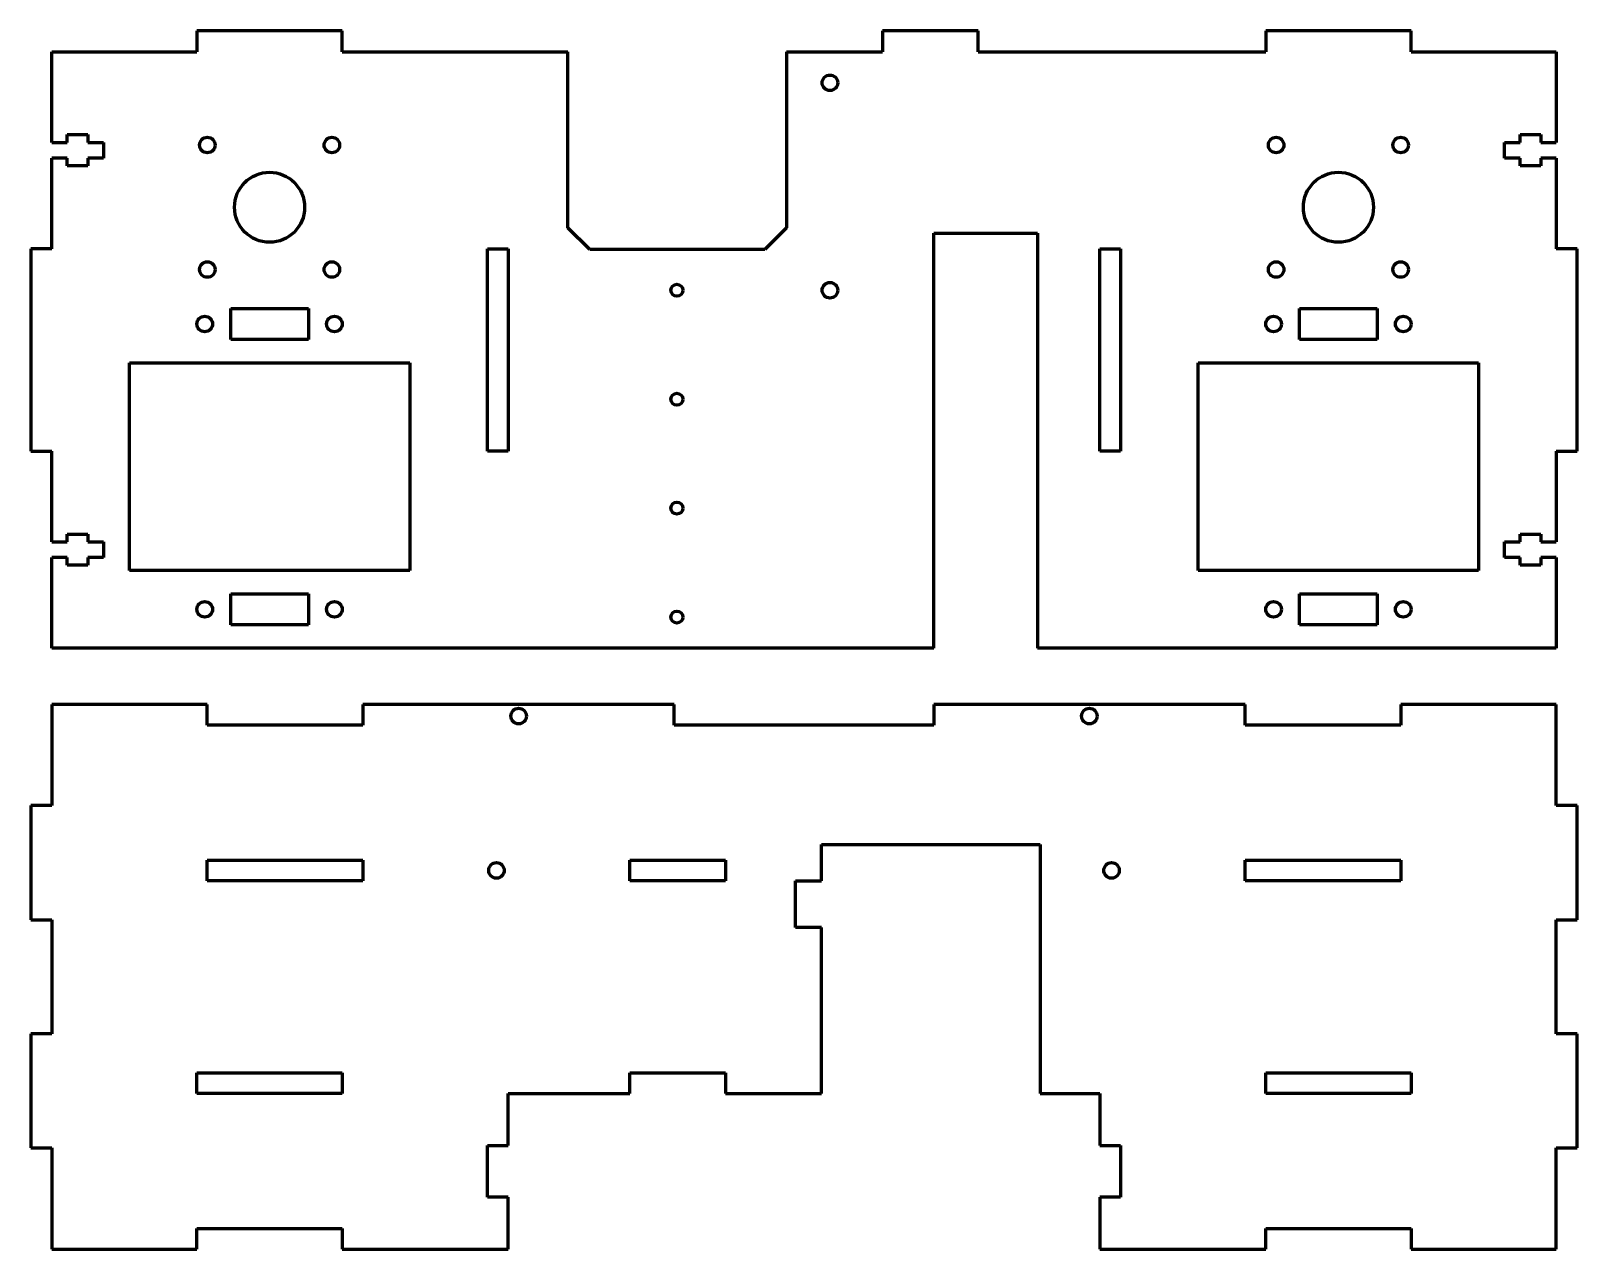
# Model space of a CAD drawing. Header units: millimetres. Extents: x -149 to 149, y -173 to 62.
import ezdxf

# ---------------------------------------------------------------- set-up
doc = ezdxf.new("R2010")
doc.units = ezdxf.units.MM
doc.linetypes.add('K5LT_BASIC', pattern=[0])

msp = doc.modelspace()

# ---------------------------------------------------------------- linework, layer by layer
at = {"color": 150, "linetype": 'K5LT_BASIC', "lineweight": 60, "true_color": 0x0080ff}
for p, q in [((-117, 61.5), (-117, 57.5)), ((-89, 61.5), (-117, 61.5)), ((-89, 57.5), (-89, 61.5)), ((15.1, 61.5), (15.1, 57.5)), ((33.55, 61.5), (15.1, 61.5)), ((33.55, 57.5), (33.55, 61.5)), ((89, 61.5), (89, 57.5)), ((117, 61.5), (89, 61.5)), ((117, 57.5), (117, 61.5)), ((-145, 40), (-145, 57.5)), ((-145, 57.5), (-117, 57.5)), ((-89, 57.5), (-45.5, 57.5)), ((-45.5, 23.56), (-45.5, 57.5)), ((-3.35, 57.5), (15.1, 57.5)), ((-3.35, 57.5), (-3.35, 23.56)), ((33.55, 57.5), (89, 57.5)), ((117, 57.5), (145, 57.5)), ((145, 57.5), (145, 40)), ((-145, 40), (-142, 40)), ((-142, 41.5), (-138, 41.5)), ((-142, 40), (-142, 41.5)), ((-138, 41.5), (-138, 40)), ((-138, 40), (-135, 40)), ((-135, 40), (-135, 37)), ((135, 40), (138, 40)), ((135, 37), (135, 40)), ((138, 40), (138, 41.5)), ((138, 41.5), (142, 41.5)), ((142, 41.5), (142, 40)), ((142, 40), (145, 40)), ((-145, 19.5), (-145, 37)), ((-142, 37), (-145, 37)), ((-142, 35.5), (-142, 37)), ((-135, 37), (-138, 37)), ((-138, 37), (-138, 35.5)), ((138, 37), (135, 37)), ((138, 35.5), (138, 37)), ((142, 37), (142, 35.5)), ((145, 37), (142, 37)), ((145, 37), (145, 19.5)), ((-138, 35.5), (-142, 35.5)), ((142, 35.5), (138, 35.5)), ((-41.29, 19.35), (-45.5, 23.56)), ((-3.35, 23.56), (-7.56, 19.35)), ((25, 22.5), (45, 22.5)), ((25, -57.5), (25, 22.5)), ((45, 22.5), (45, -57.5)), ((-149, 19.5), (-149, -19.5)), ((-145, 19.5), (-149, 19.5)), ((-61, 19.5), (-57, 19.5)), ((-61, -19.5), (-61, 19.5)), ((-57, 19.5), (-57, -19.5)), ((-7.56, 19.35), (-41.29, 19.35)), ((57, 19.5), (61, 19.5)), ((57, -19.5), (57, 19.5)), ((61, 19.5), (61, -19.5)), ((149, 19.5), (145, 19.5)), ((149, -19.5), (149, 19.5)), ((-110.5, 2), (-110.5, 8)), ((-110.5, 8), (-95.5, 8)), ((-95.5, 8), (-95.5, 2)), ((95.5, 2), (95.5, 8)), ((95.5, 8), (110.5, 8)), ((110.5, 8), (110.5, 2)), ((-95.5, 2), (-110.5, 2)), ((110.5, 2), (95.5, 2)), ((-130, -42.5), (-130, -2.5)), ((-130, -2.5), (-76, -2.5)), ((-76, -2.5), (-76, -42.5)), ((76, -42.5), (76, -2.5)), ((76, -2.5), (130, -2.5)), ((130, -2.5), (130, -42.5)), ((-149, -19.5), (-145, -19.5)), ((-145, -37), (-145, -19.5)), ((-57, -19.5), (-61, -19.5)), ((61, -19.5), (57, -19.5)), ((145, -19.5), (145, -37)), ((145, -19.5), (149, -19.5)), ((-142, -37), (-142, -35.5)), ((-142, -35.5), (-138, -35.5)), ((-138, -35.5), (-138, -37)), ((138, -37), (138, -35.5)), ((138, -35.5), (142, -35.5)), ((142, -35.5), (142, -37)), ((-145, -37), (-142, -37)), ((-138, -37), (-135, -37)), ((-135, -37), (-135, -40)), ((135, -40), (135, -37)), ((135, -37), (138, -37)), ((142, -37), (145, -37)), ((-145, -57.5), (-145, -40)), ((-142, -40), (-145, -40)), ((-142, -41.5), (-142, -40)), ((-138, -41.5), (-142, -41.5)), ((-135, -40), (-138, -40)), ((-138, -40), (-138, -41.5)), ((138, -40), (135, -40)), ((138, -41.5), (138, -40)), ((142, -41.5), (138, -41.5)), ((145, -40), (142, -40)), ((142, -40), (142, -41.5)), ((145, -40), (145, -57.5)), ((-76, -42.5), (-130, -42.5)), ((130, -42.5), (76, -42.5)), ((-110.5, -53), (-110.5, -47)), ((-110.5, -47), (-95.5, -47)), ((-95.5, -47), (-95.5, -53)), ((95.5, -47), (110.5, -47)), ((95.5, -53), (95.5, -47)), ((110.5, -47), (110.5, -53)), ((-95.5, -53), (-110.5, -53)), ((110.5, -53), (95.5, -53)), ((25, -57.5), (-145, -57.5)), ((145, -57.5), (45, -57.5)), ((-115, -68.33), (-145, -68.33)), ((-145, -68.33), (-145, -87.83)), ((-115, -72.33), (-115, -68.33)), ((-25, -68.33), (-85, -68.33)), ((-85, -68.33), (-85, -72.33)), ((-25, -72.33), (-25, -68.33)), ((85, -68.33), (25, -68.33)), ((25, -68.33), (25, -72.33)), ((85, -72.33), (85, -68.33)), ((145, -68.33), (115, -68.33)), ((115, -68.33), (115, -72.33)), ((145, -87.83), (145, -68.33)), ((-85, -72.33), (-115, -72.33)), ((25, -72.33), (-25, -72.33)), ((115, -72.33), (85, -72.33)), ((-145, -87.83), (-149, -87.83)), ((-149, -87.83), (-149, -109.83)), ((149, -87.83), (145, -87.83)), ((149, -109.83), (149, -87.83)), ((3.35, -95.33), (45.5, -95.33)), ((3.35, -102.33), (3.35, -95.33)), ((45.5, -95.33), (45.5, -143.33)), ((-115, -98.33), (-85, -98.33)), ((-115, -102.33), (-115, -98.33)), ((-85, -98.33), (-85, -102.33)), ((-33.55, -98.33), (-15.1, -98.33)), ((-33.55, -102.33), (-33.55, -98.33)), ((-15.1, -98.33), (-15.1, -102.33)), ((85, -102.33), (85, -98.33)), ((85, -98.33), (115, -98.33)), ((115, -98.33), (115, -102.33)), ((-85, -102.33), (-115, -102.33)), ((-15.1, -102.33), (-33.55, -102.33)), ((-1.65, -111.33), (-1.65, -102.33)), ((-1.65, -102.33), (3.35, -102.33)), ((115, -102.33), (85, -102.33)), ((-149, -109.83), (-145, -109.83)), ((-145, -109.83), (-145, -131.83)), ((145, -131.83), (145, -109.83)), ((145, -109.83), (149, -109.83)), ((3.35, -111.33), (-1.65, -111.33)), ((3.35, -143.33), (3.35, -111.33)), ((-149, -131.83), (-149, -153.83)), ((-145, -131.83), (-149, -131.83)), ((149, -131.83), (145, -131.83)), ((149, -153.83), (149, -131.83)), ((-117, -143.33), (-117, -139.33)), ((-117, -139.33), (-89, -139.33)), ((-89, -139.33), (-89, -143.33)), ((-33.55, -139.33), (-15.1, -139.33)), ((-33.55, -143.33), (-33.55, -139.33)), ((-15.1, -139.33), (-15.1, -143.33)), ((89, -139.33), (117, -139.33)), ((89, -143.33), (89, -139.33)), ((117, -139.33), (117, -143.33)), ((-89, -143.33), (-117, -143.33)), ((-57, -143.33), (-33.55, -143.33)), ((-57, -153.33), (-57, -143.33)), ((-15.1, -143.33), (3.35, -143.33)), ((45.5, -143.33), (57, -143.33)), ((57, -143.33), (57, -153.33)), ((117, -143.33), (89, -143.33)), ((-149, -153.83), (-145, -153.83)), ((-145, -153.83), (-145, -173.33)), ((-61, -153.33), (-57, -153.33)), ((-61, -163.33), (-61, -153.33)), ((57, -153.33), (61, -153.33)), ((61, -153.33), (61, -163.33)), ((145, -173.33), (145, -153.83)), ((145, -153.83), (149, -153.83)), ((-57, -163.33), (-61, -163.33)), ((-57, -173.33), (-57, -163.33)), ((57, -163.33), (57, -173.33)), ((61, -163.33), (57, -163.33)), ((-117, -169.33), (-89, -169.33)), ((-117, -173.33), (-117, -169.33)), ((-89, -169.33), (-89, -173.33)), ((89, -169.33), (117, -169.33)), ((89, -173.33), (89, -169.33)), ((117, -169.33), (117, -173.33)), ((-145, -173.33), (-117, -173.33)), ((-89, -173.33), (-57, -173.33)), ((57, -173.33), (89, -173.33)), ((117, -173.33), (145, -173.33))]:
    msp.add_line(p, q, dxfattribs=at)
for centre, radius in [((5, 51.5), 1.5), ((-115, 39.5), 1.5), ((-91, 39.5), 1.5), ((91, 39.5), 1.5), ((115, 39.5), 1.5), ((-103, 27.5), 6.75), ((103, 27.5), 6.75), ((-115, 15.5), 1.5), ((-91, 15.5), 1.5), ((91, 15.5), 1.5), ((115, 15.5), 1.5), ((-24.5, 11.5), 1.15), ((5, 11.5), 1.5), ((-115.5, 5), 1.5), ((-90.5, 5), 1.5), ((90.5, 5), 1.5), ((115.5, 5), 1.5), ((-24.5, -9.5), 1.15), ((-24.5, -30.5), 1.15), ((-115.5, -50), 1.5), ((-90.5, -50), 1.5), ((-24.5, -51.5), 1.15), ((90.5, -50), 1.5), ((115.5, -50), 1.5), ((-55, -70.58), 1.5), ((55, -70.58), 1.5), ((-59.27, -100.33), 1.5), ((59.27, -100.33), 1.5)]:
    msp.add_circle(centre, radius, dxfattribs=at)

doc.saveas('drawing.dxf')
